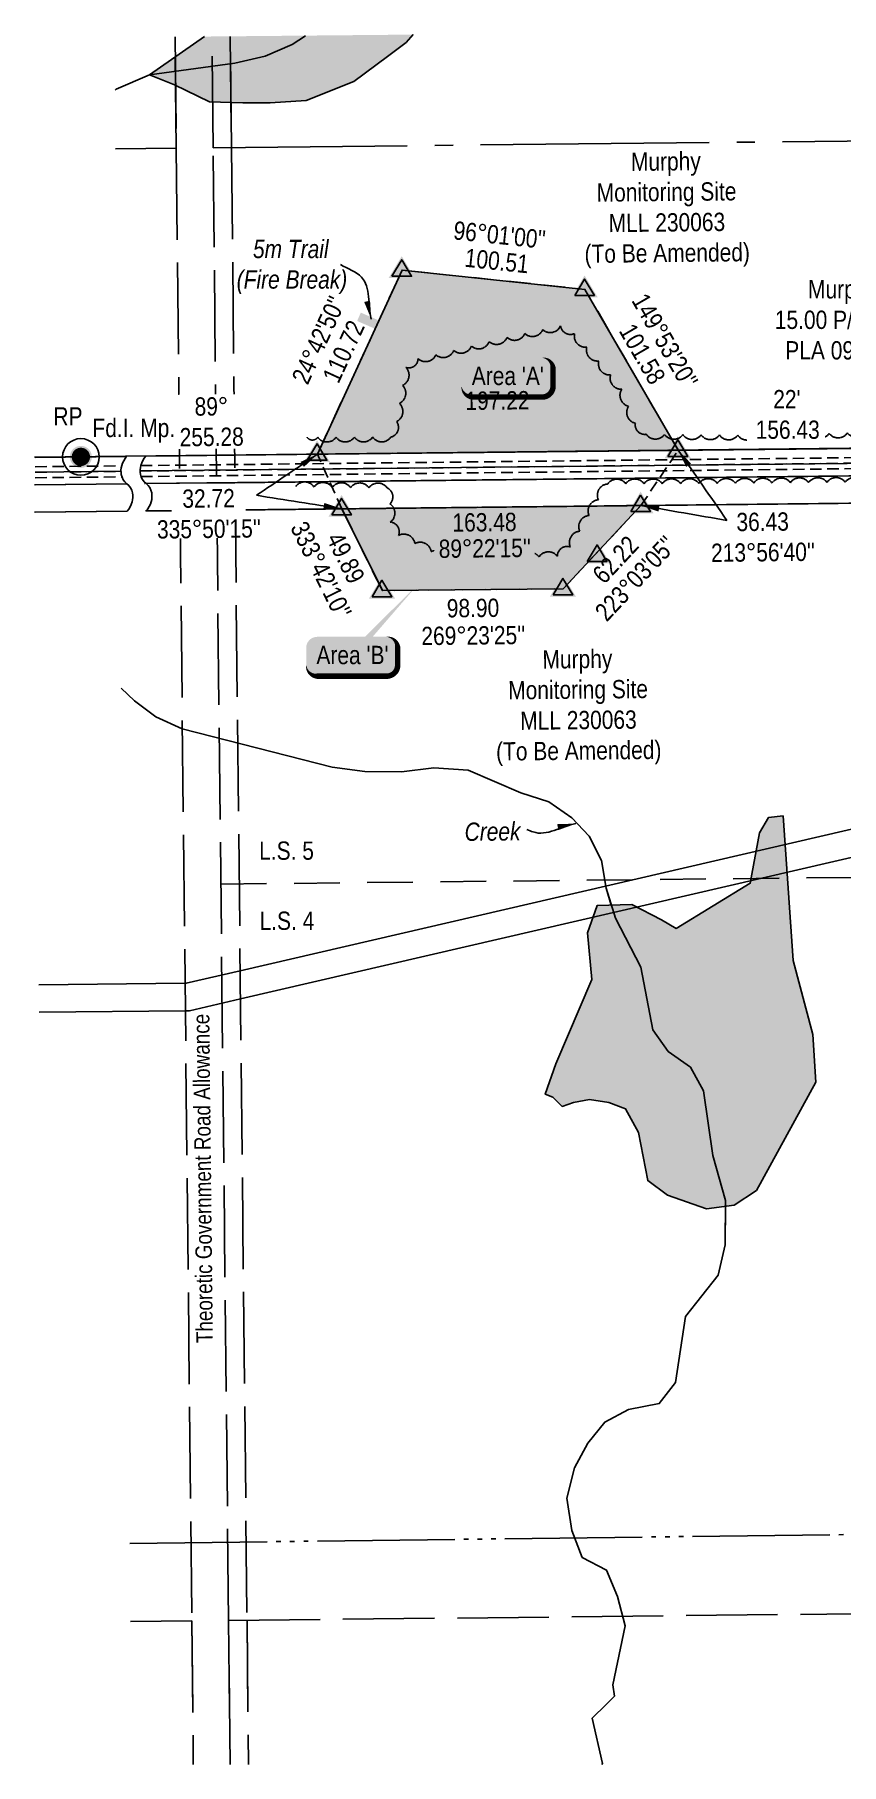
# Model space of a CAD drawing. Extents: x 543947 to 547895, y 6222412 to 6225211.
# Drawn here: x 545159 to 545600, y 6222412 to 6223357 of the extents above; entities that cross this region are included whole.
import ezdxf
from ezdxf.enums import TextEntityAlignment as Align

# ---------------------------------------------------------------- set-up
doc = ezdxf.new("R2010")
doc.units = 0
doc.header["$LTSCALE"] = 5
doc.header["$PDSIZE"] = 0.5
for name, pattern in [('0', [1, 1, 0]), ('foc-ACCESSROAD', [3.75, 2.5, -1.25]), ('foc-LSD', [8, 5, -3]), ('foc-QUARTERLINE', [33, 25, -3, 2, -3]), ('foc-SEISMIC', [20.5, 15, -1, 0.5, -1, 0.5, -1, 0.5, -1]), ('foc-TIELINE', [1.875, 1.25, -0.625]), ('foc-UNSURVEYED', [12.5, 10, -2.5]), ('UG_PIPE', [1.875, 1.25, -0.625])]:
    doc.linetypes.add(name, pattern=pattern)
doc.layers.get('Defpoints').update_dxf_attribs({"color": 9})
for name, color, linetype in [('35', 37, 'Continuous'), ('AS-PIPE-UG', 44, 'UG_PIPE'), ('AS-ROADS', 254, 'Continuous'), ('AS-SEISMIC', 224, 'foc-SEISMIC'), ('C-RW', 13, 'Continuous'), ('C-WS', 13, 'foc-ACCESSROAD'), ('CG-NOTES', 7, 'Continuous'), ('F-RW', 190, 'Continuous'), ('L-BD', 7, 'Continuous'), ('L-MON', 1, 'Continuous'), ('L-QSEC', 8, 'foc-QUARTERLINE'), ('L-ROAD-T', 7, 'Continuous'), ('L-SECTION-LSD', 7, 'foc-LSD'), ('L-TIE', 7, 'foc-TIELINE'), ('L-USEC', 7, 'foc-UNSURVEYED'), ('P-PROPOSED', 10, 'Continuous'), ('P-PROPOSED-H', 21, 'Continuous'), ('T-BUSH', 110, '0'), ('T-CREEK', 160, 'Continuous'), ('T-SLOPE', 48, 'Continuous'), ('T-WATER', 160, 'Continuous'), ('T-WATER-H', 133, 'Continuous'), ('T-WATER-T', 170, 'Continuous')]:
    doc.layers.add(name, color=color, linetype=linetype)
doc.layers.add('C-RW-T', color=13, linetype='Continuous', lineweight=9)
doc.layers.add('C-WS-T', color=13, linetype='Continuous', lineweight=9)
doc.styles.add('100L', font='ARIALN.TTF', dxfattribs={"height": 11})
doc.styles.add('80', font='ARIALN.TTF', dxfattribs={"height": 10})
doc.styles.add('80CG', font='ARIALN.TTF', dxfattribs={"height": 10})
doc.styles.add('80L', font='ARIALN.TTF', dxfattribs={"height": 10})
doc.styles.add('foc-LtypeFont', font='ARIALN.TTF', dxfattribs={"height": 7.35})
doc.linetypes.add('foc-TOPO-flowdirection-NOLINE', pattern='A,0,[">",foc-LtypeFont,S=0.3,R=0,X=0,Y=-0.945],-20,[">",foc-LtypeFont,S=0.3,R=0,X=0,Y=-0.945],0', length=20)
doc.dimstyles.new('Compass 5 000', dxfattribs={"dimscale": 5, "dimtxt": 9, "dimasz": 2, "dimexe": 0.2, "dimexo": 0.0625, "dimgap": 0.5, "dimtad": 0, "dimtih": 1, "dimtoh": 1, "dimzin": 0, "dimdsep": 46, "dimtxsty": '80CG', "dimcen": 0.1, "dimse1": 1, "dimse2": 1, "dimclrd": 256, "dimclrt": 256, "dimaunit": 1, "dimadec": 4, "dimazin": 0, "dimtfac": 0.06, "dimtofl": 0, "dimtmove": 0, "dimatfit": 1, "dimfxl": 0.2, "dimtolj": 1, "dimtzin": 0, "dimlwd": -1, "dimarcsym": 0})

# ---------------------------------------------------------------- blocks, each defined once
blk = doc.blocks.new('*D418')
at = {"layer": 'C-RW-T', "transparency": 16777216}
for p, q in [((545650.07, 6223201.11), (545640.07, 6223201.11)), ((545650.73, 6223141.34), (545650.07, 6223201.11)), ((545651.13, 6223106.38), (545651.24, 6223096.38))]:
    blk.add_line(p, q, dxfattribs=at)
for points in [[(545652.4, 6223141.36), (545649.07, 6223141.32), (545650.85, 6223131.34)], [(545652.79, 6223106.39), (545649.46, 6223106.36), (545651.01, 6223116.38)]]:
    blk.add_solid(points, dxfattribs=at)
at = {"layer": 'Defpoints', "color": 0, "transparency": 16777216}
for p in [(545650.85, 6223131.34), (545843.62, 6223133.49), (545843.78, 6223118.53)]:
    blk.add_point(p, dxfattribs=at)
at = {"layer": 'C-RW-T', "transparency": 16777216, "insert": (545600.98, 6223201.11), "char_height": 10, "attachment_point": 5, "style": '80CG'}
blk.add_mtext('\\A1;Murphy\\P15.00 P/L R/W\\PPLA 091016', dxfattribs=at)
blk = doc.blocks.new('TRIA')
blk.add_hatch(color=255).paths.add_polyline_path([(-0.04, 1.52), (-1.47, -0.87), (1.39, -0.87)])
blk = doc.blocks.new('TRIAA')
blk.add_blockref('TRIA', (0, 0))
blk = doc.blocks.new('TRIB')
at = {"color": 1}
blk.add_lwpolyline([(-1.12, -0.67), (-0.04, 1.13), (1.04, -0.67)], close=True, dxfattribs=at)
blk = doc.blocks.new('TRIBB')
blk.add_blockref('TRIB', (0, 0))
blk = doc.blocks.new('TRICC')
for name in ['TRIAA', 'TRIBB']:
    blk.add_blockref(name, (0, 0))
blk = doc.blocks.new('plspike')
blk.add_blockref('TRICC', (0, 0))
blk = doc.blocks.new('fdia')
at = {"color": 255, "const_width": 1}
blk.add_lwpolyline([(-0.5, 0, 1), (0.5, 0, 1)], format="xyb", close=True, dxfattribs=at)
blk = doc.blocks.new('Fdiaa')
blk.add_blockref('fdia', (0, 0))
blk = doc.blocks.new('fdib')
at = {"color": 1, "const_width": 1.6}
blk.add_lwpolyline([(-0.4, 0, 1), (0.4, 0, 1)], format="xyb", close=True, dxfattribs=at)
at = {"color": 1}
blk.add_circle((0, 0), 0.8, dxfattribs=at)
blk = doc.blocks.new('Fdibb')
blk.add_blockref('fdib', (0, 0))
blk = doc.blocks.new('fdicc')
for name in ['Fdibb', 'Fdiaa']:
    blk.add_blockref(name, (0, 0))
blk = doc.blocks.new('FDI')
blk.add_blockref('fdicc', (0, 0))
blk = doc.blocks.new('*U472')
at = {"layer": '35', "color": 3}
blk.add_circle((0, 0), 10, dxfattribs=at)
at = {"layer": '35', "color": 3, "style": '80'}
blk.add_attdef('RP_001', (-15, 17.15), '', height=10, dxfattribs=at)
blk = doc.blocks.new('*U489')
h = blk.add_hatch(color=50)
edge = h.paths.add_edge_path()
edge.add_line((-19, -11.5), (19, -11.5))
edge.add_arc((19, -5.5), 6, 270, 360)
edge.add_line((25, -5.5), (25, 4))
edge.add_arc((19, 4), 6, 0, 90)
edge.add_line((19, 10), (-19, 10))
edge.add_arc((-19, 4), 6, 90, 180)
edge.add_line((-25, 4), (-25, -5.5))
edge.add_arc((-19, -5.5), 6, 180, 270)
at = {"flags": 128}
blk.add_lwpolyline([(-19, -11.5, 3, 3, 0), (19, -11.5, 3, 3, 0.414214), (25, -5.5, 3, 3, 0), (25, 4, 3, 0, 0.414214), (19, 10, 0, 0, 0), (-19, 10, 0, 0, 0.414214), (-25, 4, 0, 0, 0), (-25, -5.5, 0, 3, 0.414214)], format="xyseb", close=True, dxfattribs=at)
at = {"color": 1, "style": '80'}
blk.add_attdef('ENTER_TEXT_001', (-26.85, -4.92), '', height=10, dxfattribs=at)

msp = doc.modelspace()

# ---------------------------------------------------------------- hatches: boundary and pattern name
at = {"layer": 'P-PROPOSED-H'}
h = msp.add_hatch(color=256, dxfattribs=at)
h.dxf.hatch_style = 1
h.paths.add_polyline_path([(545510.93, 6223129.97), (545459.992, 6223217.803), (545360.08, 6223228.334), (545313.813, 6223127.805)])
h = msp.add_hatch(color=256, dxfattribs=at)
h.dxf.hatch_style = 1
h.paths.add_polyline_path([(545490.595, 6223099.76), (545327.2, 6223097.965), (545349.293, 6223053.259), (545448.138, 6223054.312)])
at = {"layer": 'T-WATER-H'}
h = msp.add_hatch(color=256, dxfattribs=at)
h.dxf.hatch_style = 1
h.paths.add_polyline_path([(545366.089, 6223356.936), (545252.2, 6223355.863), (545222.024, 6223334.914), (545235.746, 6223329.517), (545254.923, 6223320.202), (545273.034, 6223319.669), (545287.95, 6223319.669), (545307.659, 6223321), (545333.761, 6223331.381), (545352.139, 6223344.955), (545362.26, 6223352.674)])
h = msp.add_hatch(color=256, dxfattribs=at)
h.dxf.hatch_style = 1
h.paths.add_polyline_path([(545444.167, 6222794.934), (545463.805, 6222840.864), (545461.298, 6222866.335), (545466.73, 6222881.366), (545485.532, 6222881.784), (545501.828, 6222873.433), (545509.766, 6222868.84), (545550.296, 6222893.475), (545555.31, 6222921.033), (545560.324, 6222929.384), (545568.263, 6222930.219), (545573.694, 6222851.303), (545584.558, 6222810.801), (545586.229, 6222784.913), (545553.639, 6222725.622), (545541.522, 6222717.688), (545526.48, 6222715.601), (545505.17, 6222723.116), (545494.307, 6222731.05), (545489.293, 6222757.355), (545482.19, 6222770.299), (545472.997, 6222773.639), (545462.552, 6222775.31), (545453.777, 6222773.639), (545447.51, 6222771.552), (545442.496, 6222776.562), (545438.318, 6222778.232)])

# ---------------------------------------------------------------- linework, layer by layer
at = {"layer": 'AS-PIPE-UG', "flags": 128}
for points in [[(545216.951, 6223118.541), (546178.677, 6223129.237)], [(545217.345, 6223121.544), (546179.181, 6223132.241)], [(545159.645, 6223120.903), (545206.868, 6223121.428)], [(545159.645, 6223117.904), (545206.473, 6223118.424)], [(545217.424, 6223115.547), (546179.04, 6223126.242)], [(545159.645, 6223114.905), (545206.947, 6223115.431)]]:
    msp.add_lwpolyline(points, dxfattribs=at)
at = {"layer": 'AS-ROADS', "const_width": 4.998, "flags": 128}
msp.add_lwpolyline([(545336.517, 6223202.811), (545352.372, 6223195.946), (545367.397, 6223178.655), (545363.173, 6223130.135)], dxfattribs=at)
at = {"layer": 'AS-SEISMIC', "flags": 128}
msp.add_lwpolyline([(545211.318, 6222532.968), (546115.695, 6222543.998)], dxfattribs=at)
at = {"layer": 'C-RW'}
for points in [[(545219.959, 6223126.699), (545238.379, 6223126.899), (545268.537, 6223127.227), (545762.755, 6223132.596), (545822.724, 6223133.257), (546059.311, 6223135.9), (546181.943, 6223137.27)], [(545219.959, 6223126.699), (545238.379, 6223126.899), (545268.537, 6223127.227), (545762.755, 6223132.596), (545822.724, 6223133.257), (546059.311, 6223135.9), (546181.943, 6223137.27)], [(545159.645, 6223126.044), (545209.483, 6223126.585)], [(545159.645, 6223126.044), (545209.483, 6223126.585)], [(546181.708, 6223122.289), (546059.472, 6223120.928), (545762.957, 6223117.63), (545268.695, 6223112.226), (545238.537, 6223111.896), (545220.239, 6223111.696)], [(546181.708, 6223122.289), (546059.472, 6223120.928), (545762.957, 6223117.63), (545268.695, 6223112.226), (545238.537, 6223111.896), (545220.239, 6223111.696)], [(545209.761, 6223111.582), (545159.645, 6223111.034)], [(545209.761, 6223111.582), (545159.645, 6223111.034)]]:
    msp.add_lwpolyline(points, dxfattribs=at)
at = {"layer": 'C-WS', "flags": 128}
for points in [[(545313.813, 6223127.805), (545360.08, 6223228.334), (545459.992, 6223217.803), (545510.93, 6223129.97)], [(545327.2, 6223097.965), (545349.293, 6223053.259), (545448.138, 6223054.312), (545490.595, 6223099.76)]]:
    msp.add_lwpolyline(points, close=True, dxfattribs=at)
at = {"layer": 'Defpoints', "color": 3}
for p, q in [((546182.003, 6223137.341), (545159.645, 6223126.112)), ((545209.542, 6223126.66), (545159.267, 6223126.108)), ((545762.746, 6223132.736), (545220.019, 6223126.775)), ((545762.911, 6223117.744), (545220.124, 6223111.783)), ((545209.648, 6223111.668), (545159.267, 6223111.114)), ((545219.536, 6223111.776), (545219.39, 6223111.775)), ((545763.075, 6223102.752), (545219.853, 6223096.786)), ((545209.942, 6223096.677), (545159.267, 6223096.121))]:
    msp.add_line(p, q, dxfattribs=at)
at = {"layer": 'Defpoints'}
for p, q in [((546178.746, 6223128.817), (545216.95, 6223118.619)), ((545206.533, 6223118.509), (545159.645, 6223118.012))]:
    msp.add_line(p, q, dxfattribs=at)
at = {"layer": 'Defpoints', "color": 5}
msp.add_line((545510.93, 6223129.961), (545510.93, 6223129.97), dxfattribs=at)
at = {"layer": 'F-RW'}
for points in [[(545161.613, 6222837.998), (545241.501, 6222838.827), (545242.12, 6222838.833), (545271.591, 6222845.656), (545977.424, 6223009.072), (546060.094, 6223070.512), (546108.591, 6223106.555), (546128.973, 6223121.702)], [(546154.488, 6223121.986), (546060.293, 6223051.98), (545983.855, 6222995.171), (545271.753, 6222830.304), (545243.91, 6222823.858), (545241.659, 6222823.835), (545161.772, 6222823.006)], [(545220.239, 6223111.696), (545238.537, 6223111.896), (545268.695, 6223112.226), (545762.957, 6223117.63), (546059.472, 6223120.928), (546181.708, 6223122.289)], [(545159.645, 6223111.034), (545209.761, 6223111.582)], [(546181.509, 6223107.278), (546059.633, 6223105.922), (545763.122, 6223102.623), (545268.854, 6223097.231), (545238.695, 6223096.902), (545220.347, 6223096.701)], [(545209.871, 6223096.587), (545159.645, 6223096.039)]]:
    msp.add_lwpolyline(points, dxfattribs=at)
at = {"layer": 'L-BD', "flags": 128}
for points in [[(545209.542, 6223126.66, 0.0981962), (545206.898, 6223121.536, 0.1150249), (545206.644, 6223116.603, 0.1891018), (545209.706, 6223111.623, -0.1891018), (545212.768, 6223106.644, -0.1150249), (545212.514, 6223101.71, -0.0981962), (545209.87, 6223096.586)], [(545220.019, 6223126.775, 0.0981962), (545217.376, 6223121.651, 0.1150249), (545217.121, 6223116.718, 0.1891018), (545220.183, 6223111.738, -0.1891018), (545223.245, 6223106.759, -0.1150249), (545222.991, 6223101.826, -0.0981962), (545220.347, 6223096.701)]]:
    msp.add_lwpolyline(points, format="xyb", dxfattribs=at)
at = {"layer": 'L-BD', "color": 5, "flags": 128}
for points in [[(545313.813, 6223127.796), (545313.813, 6223127.805)], [(545327.2, 6223097.964), (545327.2, 6223097.965)]]:
    msp.add_lwpolyline(points, dxfattribs=at)
at = {"layer": 'L-MON', "color": 1, "flags": 128}
msp.add_lwpolyline([(545369.832, 6223057.923, 0, 3.998, 0), (545332.679, 6223018.048, 0, 0, 0)], format="xyseb", dxfattribs=at)
at = {"layer": 'L-QSEC'}
for p, q in [((546022.872, 6223303.22), (545256.79, 6223295.128)), ((545236.683, 6223294.916), (545203.56, 6223294.566))]:
    msp.add_line(p, q, dxfattribs=at)
at = {"layer": 'L-SECTION-LSD'}
msp.add_line((545261.038, 6222892.992), (546061.871, 6222901.451), dxfattribs=at)
at = {"layer": 'L-TIE'}
for p, q in [((545327.2, 6223097.965), (545313.813, 6223127.805)), ((545490.595, 6223099.76), (545510.93, 6223129.97))]:
    msp.add_line(p, q, dxfattribs=at)
at = {"layer": 'L-USEC'}
for p, q in [((545236.041, 6223355.711), (545236.683, 6223294.916)), ((545256.79, 6223295.128), (545256.148, 6223355.878)), ((545266.207, 6223355.962), (545266.848, 6223295.235)), ((545236.155, 6223344.89), (545236.683, 6223294.916)), ((545256.79, 6223295.128), (545256.262, 6223345.103)), ((545266.32, 6223345.209), (545266.848, 6223295.235)), ((545236.683, 6223294.916), (545245.179, 6222490.643)), ((545265.286, 6222490.855), (545256.79, 6223295.128)), ((545266.848, 6223295.235), (545275.344, 6222490.962)), ((545265.286, 6222490.855), (546066.195, 6222499.315)), ((545265.286, 6222490.855), (546066.195, 6222499.315)), ((545211.753, 6222490.29), (545245.179, 6222490.643)), ((545245.179, 6222490.643), (545245.687, 6222442.526)), ((545245.179, 6222490.643), (545246.007, 6222412.247)), ((545265.794, 6222442.739), (545265.286, 6222490.855)), ((545266.116, 6222412.247), (545265.286, 6222490.855)), ((545275.344, 6222490.962), (545275.852, 6222442.845)), ((545275.344, 6222490.962), (545276.176, 6222412.247))]:
    msp.add_line(p, q, dxfattribs=at)
at = {"layer": 'P-PROPOSED', "flags": 128}
for points in [[(545510.93, 6223129.97), (545459.992, 6223217.803), (545360.08, 6223228.334), (545313.813, 6223127.805)], [(545490.595, 6223099.76), (545327.2, 6223097.965), (545349.293, 6223053.259), (545448.138, 6223054.312)]]:
    msp.add_lwpolyline(points, close=True, dxfattribs=at)
at = {"layer": 'T-BUSH', "flags": 128}
for points in [[(545660.644, 6223205.345, -0.5205671), (545660.537, 6223195.35, -0.5205671), (545660.43, 6223185.356, -0.5205671), (545660.323, 6223175.361, -0.5205671), (545660.216, 6223165.367, -0.5205671), (545660.177, 6223155.371, -0.5205671), (545660.154, 6223145.376, -0.5205671), (545653.328, 6223141.614, -0.5205671), (545643.373, 6223140.718, -0.5205671), (545633.388, 6223140.318, -0.5205671), (545623.398, 6223140.028, -0.5205671), (545613.407, 6223139.737, -0.5205671), (545603.416, 6223139.446, -0.5205671), (545593.425, 6223139.155, -0.5205671), (545583.434, 6223138.864, -0.5205671), (545573.443, 6223138.574, -0.5205671), (545563.452, 6223138.283, -0.5205671), (545553.46, 6223138.069, -0.5205671), (545543.465, 6223138.171, -0.5205671), (545533.471, 6223138.272, -0.5205671), (545523.476, 6223138.374, -0.5205671), (545513.481, 6223138.475, -0.5205671), (545503.487, 6223138.577, -0.5205671), (545493.492, 6223138.678, -0.5205671), (545487.532, 6223144.666, -0.5205671), (545483.833, 6223153.951, -0.5205671), (545480.134, 6223163.237, -0.5205671), (545474.02, 6223171.075, -0.5205671), (545467.531, 6223178.677, -0.5205671), (545460.948, 6223186.198, -0.5205671), (545454.364, 6223193.719, -0.5205671), (545446.684, 6223197.918, -0.5205671), (545436.915, 6223195.8, -0.5205671), (545427.147, 6223193.683, -0.5205671), (545417.379, 6223191.565, -0.5205671), (545407.665, 6223189.211, -0.5205671), (545397.96, 6223186.82, -0.5205671), (545388.255, 6223184.429, -0.5205671), (545378.55, 6223182.038, -0.5205671), (545368.78, 6223179.975, -0.5205671), (545362.093, 6223175.195, -0.5205671), (545360.332, 6223165.356, -0.5205671), (545358.572, 6223155.517, -0.5205671), (545357.117, 6223145.629, -0.5205671), (545353.992, 6223137.132, -0.5205671), (545343.997, 6223137.108, -0.5205671), (545334.001, 6223137.083, -0.5205671), (545324.006, 6223137.059, -0.5205671), (545314.011, 6223137.034, -0.5205671), (545308.122, 6223137.02, -0.5205671)], [(545301.969, 6223110.201, -0.5205671), (545311.959, 6223109.897, -0.5205671), (545321.95, 6223109.617, -0.5205671), (545331.945, 6223109.526, -0.5205671), (545341.94, 6223109.435, -0.5205671), (545351.935, 6223109.343, -0.5205671), (545353.43, 6223100.661, -0.5205671), (545353.627, 6223090.667, -0.5205671), (545358.091, 6223083.387, -0.5205671), (545367.058, 6223078.971, -0.5205671), (545376.025, 6223074.556, -0.0630645), (545377.45, 6223075.119, -0.0630645)], [(545432.603, 6223073.565, -0.1237998), (545434.916, 6223071.693, -0.5205671), (545444.906, 6223072.025, -0.5205671), (545452.081, 6223077.106, -0.5205671), (545457.165, 6223085.711, -0.5205671), (545462.25, 6223094.316, -0.5205671), (545467.334, 6223102.921, -0.5205671), (545472.419, 6223111.527, -0.5205671), (545482.271, 6223111.68, -0.5205671), (545492.266, 6223111.606, -0.5205671), (545502.261, 6223111.662, -0.5205671), (545512.256, 6223111.717, -0.5205671), (545522.251, 6223111.773, -0.5205671), (545532.246, 6223111.846, -0.5205671), (545542.24, 6223111.937, -0.5205671), (545552.235, 6223112.028, -0.5205671), (545562.23, 6223112.118, -0.5205671), (545572.225, 6223112.209, -0.5205671), (545582.219, 6223112.299, -0.5205671), (545592.214, 6223112.39, -0.5205671), (545602.209, 6223112.481, -0.5205671), (545612.204, 6223112.571, -0.5205671), (545622.199, 6223112.662, -0.5205671), (545632.193, 6223112.753, -0.5205671), (545642.188, 6223112.843, -0.5205671), (545652.182, 6223112.982, -0.5205671), (545662.177, 6223113.124, -0.5205671), (545672.171, 6223113.266, -0.5205671), (545682.165, 6223113.408, -0.5205671), (545692.159, 6223113.549, -0.5205671), (545702.153, 6223113.691, -0.5205671), (545706.813, 6223107.615, -0.5205671), (545716.561, 6223105.43, -0.5205671), (545726.402, 6223103.708, -0.5205671), (545729.62, 6223096.438, -0.5205671), (545729.681, 6223086.443, -0.5205671), (545729.742, 6223076.448, -0.5205671), (545729.662, 6223066.453, -0.5205671), (545729.573, 6223056.458, -0.5205671), (545729.485, 6223046.463, -0.5205671), (545729.397, 6223036.468, -0.5205671), (545729.308, 6223026.473, -0.5205671), (545729.22, 6223016.479, -0.5205671), (545729.131, 6223006.484, -0.5205671), (545729.043, 6222996.489, -0.5205671), (545728.955, 6222986.494, -0.5205671), (545728.866, 6222976.499, -0.5205671), (545728.778, 6222966.505, -0.5205671), (545728.86, 6222956.51, -0.5205671), (545728.958, 6222946.515, -0.5205671), (545729.056, 6222936.521, -0.5205671), (545729.155, 6222926.526, -0.5205671), (545729.253, 6222916.531, -0.5205671), (545729.313, 6222906.536, -0.5205671), (545729.347, 6222896.541, -0.5205671), (545729.381, 6222886.546, -0.5205671), (545729.402, 6222876.551, -0.5205671), (545729.381, 6222866.556, -0.5205671), (545729.36, 6222856.56, -0.5205671), (545729.34, 6222846.565, -0.5205671), (545729.319, 6222836.57, -0.5205671), (545729.299, 6222826.575, -0.5205671), (545729.278, 6222816.58, -0.5205671), (545729.258, 6222806.584, -0.5205671), (545729.237, 6222796.589, -0.5205671), (545729.216, 6222786.594, -0.5205671), (545729.196, 6222776.599, -0.5205671), (545729.129, 6222766.604, -0.5205671), (545728.978, 6222756.61, -0.5205671), (545728.826, 6222746.616, -0.5205671), (545728.675, 6222736.622, -0.5205671), (545728.523, 6222726.628, -0.5205671), (545728.372, 6222716.634, -0.5205671), (545728.22, 6222706.64, -0.5205671), (545728.068, 6222696.646, -0.5205671), (545727.917, 6222686.652, -0.5205671), (545727.765, 6222676.658, -0.5205671), (545727.654, 6222666.663, -0.5205671), (545727.64, 6222656.668, -0.5205671), (545727.626, 6222646.673, -0.5205671), (545727.612, 6222636.678, -0.5205671), (545727.599, 6222626.683, -0.5205671), (545727.585, 6222616.687, -0.5205671), (545727.571, 6222606.692, -0.5205671), (545727.558, 6222596.697, -0.5205671), (545727.544, 6222586.702, -0.5205671), (545727.53, 6222576.707, -0.5205671), (545727.516, 6222566.711, -0.5205671), (545727.503, 6222556.716, -0.5205671), (545726.726, 6222546.853, -0.5205671), (545721.967, 6222539.591, -0.5205671), (545709.261, 6222540.477)]]:
    msp.add_lwpolyline(points, format="xyb", dxfattribs=at)
at = {"layer": 'T-CREEK', "linetype": 'foc-TOPO-flowdirection-NOLINE', "flags": 128}
msp.add_lwpolyline([(545469.255, 6222412.247), (545469.535, 6222412.734), (545463.971, 6222437.458), (545471.508, 6222444.912), (545476.104, 6222449.456), (545475.279, 6222455.708), (545481.919, 6222487.972), (545477.808, 6222503.946), (545471.837, 6222518.392), (545458.478, 6222525.308), (545452.806, 6222539.929), (545450.08, 6222557.612), (545454.298, 6222574.214), (545461.573, 6222587.747), (545470.848, 6222599.238), (545483.818, 6222606.119), (545500.613, 6222609.27), (545509.413, 6222620.828), (545514.906, 6222656.914), (545532.857, 6222679.487), (545536.598, 6222696.035), (545536.853, 6222720.231), (545529.86, 6222744.735), (545524.705, 6222780.1), (545517.65, 6222793.014), (545505.435, 6222801.584), (545497.002, 6222813.436), (545490.468, 6222847.628), (545476.602, 6222874.339), (545471.516, 6222890.839), (545469.09, 6222905.925), (545462.276, 6222919.191), (545452.752, 6222929.217), (545440.301, 6222937.846), (545425.019, 6222942.821), (545396.262, 6222955.308), (545377.493, 6222956.514), (545359.757, 6222954.266), (545339.667, 6222954.475), (545321.863, 6222956.919), (545239.879, 6222977.749), (545225.443, 6222984.323), (545213.945, 6222993.06), (545206.561, 6222999.943)], dxfattribs=at)
at = {"layer": 'T-WATER'}
for points in [[(545203.234, 6223326.635), (545203.857, 6223327.105), (545222.024, 6223334.914), (545268.678, 6223341.354), (545285.183, 6223345.222), (545299.93, 6223351.485), (545307.24, 6223356.303)], [(545203.234, 6223326.635), (545203.857, 6223327.105), (545222.024, 6223334.914), (545268.678, 6223341.354), (545285.183, 6223345.222), (545285.632, 6223345.413)], [(545474.383, 6222881.536), (545471.516, 6222890.839), (545469.09, 6222905.925), (545462.276, 6222919.191), (545452.752, 6222929.217), (545440.301, 6222937.846), (545425.019, 6222942.821), (545396.262, 6222955.308), (545377.493, 6222956.514), (545359.757, 6222954.266), (545339.667, 6222954.475), (545321.863, 6222956.919), (545239.879, 6222977.749), (545225.443, 6222984.323), (545213.945, 6222993.06), (545206.561, 6222999.943)], [(545469.255, 6222412.247), (545469.535, 6222412.734), (545463.971, 6222437.458), (545471.508, 6222444.912), (545476.104, 6222449.456), (545475.279, 6222455.708), (545481.919, 6222487.972), (545477.808, 6222503.946), (545471.837, 6222518.392), (545458.478, 6222525.308), (545452.806, 6222539.929), (545450.08, 6222557.612), (545454.298, 6222574.214), (545461.573, 6222587.747), (545470.848, 6222599.238), (545483.818, 6222606.119), (545500.613, 6222609.27), (545509.413, 6222620.828), (545514.906, 6222656.914), (545532.857, 6222679.487), (545536.598, 6222696.035), (545536.819, 6222717.036)]]:
    msp.add_lwpolyline(points, dxfattribs=at)
at = {"layer": 'T-WATER', "flags": 128}
msp.add_lwpolyline([(545366.089, 6223356.936), (545362.26, 6223352.674), (545352.139, 6223344.955), (545333.761, 6223331.381), (545307.659, 6223321), (545287.95, 6223319.669), (545273.034, 6223319.669), (545254.923, 6223320.202), (545235.746, 6223329.517), (545222.024, 6223334.914), (545252.2, 6223355.863)], dxfattribs=at)
msp.add_lwpolyline([(545444.167, 6222794.934), (545463.805, 6222840.864), (545461.298, 6222866.335), (545466.73, 6222881.366), (545485.532, 6222881.784), (545501.828, 6222873.433), (545509.766, 6222868.84), (545550.296, 6222893.475), (545555.31, 6222921.033), (545560.324, 6222929.384), (545568.263, 6222930.219), (545573.694, 6222851.303), (545584.558, 6222810.801), (545586.229, 6222784.913), (545553.639, 6222725.622), (545541.522, 6222717.688), (545526.48, 6222715.601), (545505.17, 6222723.116), (545494.307, 6222731.05), (545489.293, 6222757.355), (545482.19, 6222770.299), (545472.997, 6222773.639), (545462.552, 6222775.31), (545453.777, 6222773.639), (545447.51, 6222771.552), (545442.496, 6222776.562), (545438.318, 6222778.232), (545444.167, 6222794.934)], close=True, dxfattribs=at)

# ---------------------------------------------------------------- block references
at = {"layer": 'CG-NOTES', "color": 3}
ref = msp.add_blockref('*U489', (545417.579, 6223170.47), dxfattribs=dict(at, xscale=0.99951959, yscale=0.99951959, zscale=0.99951959))
ref.add_attrib('ENTER_TEXT_001', "Area 'A'", (545398.164, 6223165.555), dxfattribs={"layer": '0', "color": 1, "height": 9.9952, "style": '80'})
ref = msp.add_blockref('*U489', (545332.679, 6223018.048), dxfattribs=dict(at, xscale=0.99951959, yscale=0.99951959, zscale=0.99951959))
ref.add_attrib('ENTER_TEXT_001', "Area 'B'", (545313.265, 6223013.132), dxfattribs={"layer": '0', "color": 1, "height": 9.9952, "style": '80'})
at = {"layer": 'Defpoints', "color": 5, "xscale": 5, "yscale": 5, "zscale": 5}
msp.add_blockref('plspike', (545466.818, 6223072.572), dxfattribs=at)
at = {"layer": 'L-MON', "color": 5}
for p, xscale, yscale, zscale in [((545360.08, 6223228.334), 5, 5, 5), ((545459.992, 6223217.803), 5, 5, 5), ((545510.93, 6223129.961), 5, 5, 5), ((545313.813, 6223127.796), 5, 5, 5), ((545327.2, 6223097.964), 5, 5, 5), ((545490.595, 6223099.76), 4.997597950000005, 4.997597950000005, 4.997597950000005), ((545349.293, 6223053.259), 5, 5, 5), ((545448.138, 6223054.312), 5, 5, 5)]:
    msp.add_blockref('plspike', p, dxfattribs=dict(at, xscale=xscale, yscale=yscale, zscale=zscale))
at = {"layer": 'L-MON', "color": 3, "xscale": 0.99951959, "yscale": 0.99951959, "zscale": 0.99951959}
msp.add_blockref('*U472', (545184.564, 6223126.315), dxfattribs=at).add_auto_attribs({'RP_001': 'RP'})
at = {"layer": 'L-MON', "color": 3, "xscale": 4.997597950000002, "yscale": 4.997597950000002, "zscale": 4.997597950000002}
msp.add_blockref('FDI', (545184.564, 6223126.315), dxfattribs=at)

# ---------------------------------------------------------------- texts
at = {"layer": 'C-WS-T', "char_height": 9.9956, "attachment_point": 1, "rotation": 0.605226, "style": '80L'}
for insert in [(545449.91, 6223292.106), (545401.57, 6223020.313)]:
    msp.add_mtext_dynamic_manual_height_columns('\\pi35.147;Murphy\\P\\pi16.246;Monitoring Site\\P\\pi22.625;MLL 230063\\P\\pi9.2645;(To Be Amended)', width=107.52114, gutter_width=45.022, heights=[0], dxfattribs=dict(at, insert=insert))
at = {"layer": 'L-BD', "style": '80L'}
for s, rotation, p in [("96°01'00''", 353.9831, (545413.352, 6223247.515)), ('100.51', 353.9831, (545411.859, 6223233.35)), ("24°42'50''", 65.2863, (545314.473, 6223190.15)), ("149°53'20''", 300.1113, (545503.704, 6223189.692)), ('110.72', 65.2863, (545328.093, 6223183.882)), ('101.58', 300.1113, (545491.383, 6223182.546)), ("333°42'10''", 296.2978, (545315.845, 6223064.541)), ('163.48', 0.6293, (545405.101, 6223090.643)), ('49.89', 296.2978, (545329.286, 6223071.184)), ("89°22'15''", 0.6293, (545405.258, 6223076.401)), ('62.22', 46.9486, (545476.67, 6223070.213)), ("223°03'05''", 46.9486, (545487.626, 6223059.978)), ('98.90', 0.6104, (545398.822, 6223043.791)), ("269°23'25''", 0.6104, (545398.982, 6223028.799))]:
    msp.add_text(s, height=9.9952, rotation=rotation, dxfattribs=at).set_placement(p, align=Align.MIDDLE)
at = {"layer": 'L-BD', "char_height": 9.9952, "attachment_point": 2, "style": '80L'}
for s, insert, width, rotation in [(' 197.22', (545412.102, 6223162.102), 35.13408, 0.6293), ("36.43 213°56'40''", (545557.035, 6223095.89), 44.74881, 0.629285)]:
    msp.add_mtext(s, dxfattribs=dict(at, insert=insert, width=width, rotation=rotation))
at = {"layer": 'L-MON', "color": 3, "insert": (545190.883, 6223147.13), "char_height": 9.9952, "attachment_point": 1, "style": '80L'}
msp.add_mtext_dynamic_manual_height_columns('Fd.I. Mp.', width=46.34629, gutter_width=50, heights=[0], dxfattribs=at)
at = {"layer": 'L-ROAD-T', "style": '80L'}
msp.add_text('Theoretic Government Road Allowance', height=8.99604, rotation=90.626864, dxfattribs=at).set_placement((545251.209, 6222732.23), align=Align.MIDDLE_CENTER)
at = {"layer": 'T-SLOPE', "insert": (545268.182, 6223244.858), "char_height": 9.9952, "attachment_point": 1, "style": '80L'}
msp.add_mtext_dynamic_manual_height_columns('\\pi10.397;{\\fArial Narrow|b0|i1|c0|p34;5m Trail\\P\\pi1.5135;(Fire Break)}', width=61.83228, gutter_width=50, heights=[0], dxfattribs=at)
at = {"layer": 'T-WATER-T', "insert": (545394.538, 6222926.558), "char_height": 9.9956, "attachment_point": 1, "rotation": 0.605178, "style": '80'}
msp.add_mtext_dynamic_manual_height_columns('\\pi-0.36194;{\\fArial Narrow|b0|i1|c0|p34;Creek}', width=29.38565, gutter_width=45.022, heights=[0], dxfattribs=at)

# ---------------------------------------------------------------- dimensions: what is measured, and where the dimension line sits
at = {"layer": 'C-RW-T'}
dim = msp.add_linear_dim(base=(545650.846, 6223131.337), p1=(545843.783, 6223118.529), p2=(545843.616, 6223133.491), angle=90.640022, text='Murphy\\P15.00 P/L R/W\\PPLA 091016', dimstyle='Compass 5 000', dxfattribs=at)
dim.commit()
dim.dimension.update_dxf_attribs({"geometry": '*D418', "text_midpoint": (545600.981, 6223201.112), "dimtype": 161})

# ---------------------------------------------------------------- leaders
at = {"layer": 'L-BD', "color": 2, "path_type": 1}
for points in [[(545510.93, 6223129.97), (545537.555, 6223091.632)], [(545490.595, 6223099.76), (545537.555, 6223091.632)]]:
    msp.add_leader(points, dimstyle='Compass 5 000', override={"dimgap": 0.5, "dimtad": 0}, dxfattribs=at)
at = {"layer": 'T-SLOPE', "path_type": 1}
msp.add_leader([(545343.237, 6223201.553), (545337.909, 6223224.401), (545326.441, 6223231.339)], dimstyle='Compass 5 000', override={"dimgap": 0.5, "dimtad": 0}, dxfattribs=at)
at = {"layer": 'T-WATER-T', "path_type": 1}
msp.add_leader([(545454.966, 6222926.041), (545431.681, 6222921.458), (545428.325, 6222922.853)], dimstyle='Compass 5 000', override={"dimgap": 0.5, "dimtad": 0}, dxfattribs=at)

# ---------------------------------------------------------------- next in the draw order: texts
at = {"layer": 'L-BD', "insert": (545255.812, 6223158.898), "char_height": 9.9952, "width": 34.60588, "attachment_point": 2, "rotation": 0.6293, "style": '80L', "bg_fill": 3, "box_fill_scale": 1.15, "bg_fill_color": 256, "bg_fill_true_color": 256, "bg_fill_transparency": 0}
msp.add_mtext('89°\\P255.28', dxfattribs=at)
at = {"layer": 'L-BD', "insert": (545254.289, 6223108.657), "char_height": 9.9952, "width": 40.47008, "attachment_point": 2, "rotation": 0.629285, "style": '80L', "bg_fill": 3, "box_fill_scale": 1, "bg_fill_color": 256, "bg_fill_transparency": 0}
msp.add_mtext("32.72\\P335°50'15'' ", dxfattribs=at)
at = {"layer": 'L-MON', "color": 3, "insert": (545550.083, 6223162.834), "char_height": 9.9952, "attachment_point": 1, "style": '80L', "bg_fill": 3, "box_fill_scale": 1.15, "bg_fill_color": 256, "bg_fill_true_color": 256, "bg_fill_transparency": 0}
msp.add_mtext_dynamic_manual_height_columns("\\pi12.787;22'\\P\\pi3.1837;156.43", width=39.61884, gutter_width=50, heights=[0], dxfattribs=at)
at = {"layer": 'L-SECTION-LSD', "char_height": 9.9952, "attachment_point": 1, "style": '100L', "bg_fill": 3, "box_fill_scale": 1.5, "bg_fill_color": 256, "bg_fill_transparency": 0}
for s, width, insert in [('\\pi1.7723;L.S. 5', 30.40114, (545280.207, 6222916.266)), ('\\pi1.9997;L.S. 4', 30.53989, (545280.207, 6222877.999))]:
    msp.add_mtext_dynamic_manual_height_columns(s, width=width, gutter_width=55, heights=[0], dxfattribs=dict(at, insert=insert))

# ---------------------------------------------------------------- next in the draw order: leaders
at = {"layer": 'L-BD', "color": 2, "path_type": 1}
for points in [[(545313.813, 6223127.805), (545280.529, 6223105.317)], [(545327.2, 6223097.965), (545280.529, 6223105.317)]]:
    msp.add_leader(points, dimstyle='Compass 5 000', override={"dimgap": 0.5, "dimtad": 0}, dxfattribs=at)

doc.saveas('drawing.dxf')
